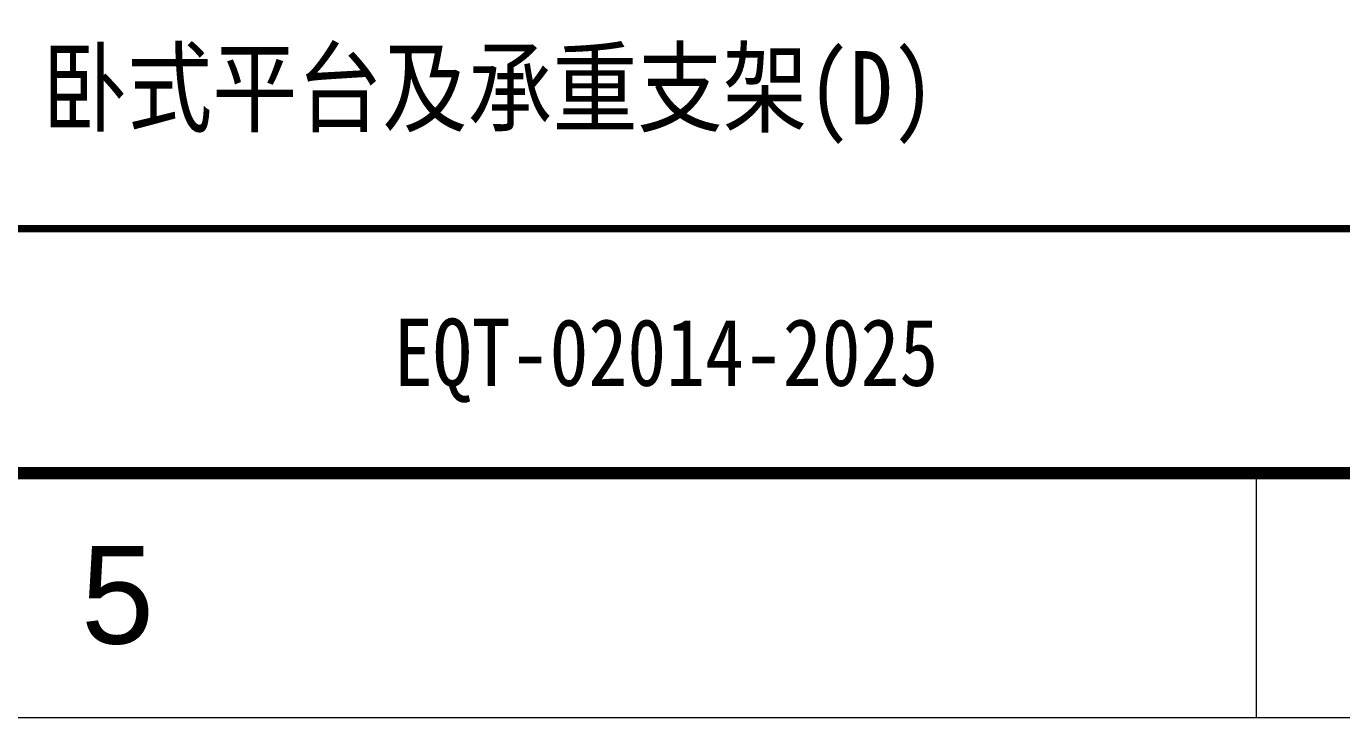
# Model space of a CAD drawing. Extents: x 148 to 221443, y -36682 to 6758.
# Drawn here: x 85917 to 86993, y -23167 to -22601 of the extents above; entities that cross this region are included whole.
import ezdxf
from ezdxf.enums import TextEntityAlignment as Align

# ---------------------------------------------------------------- set-up
doc = ezdxf.new("R2010")
doc.units = 0
doc.header["$LTSCALE"] = 10
doc.header["$MEASUREMENT"] = 0
doc.layers.add('2（细实线）', color=3, linetype='Continuous', lineweight=20)
doc.layers.add('图框层', color=7, linetype='Continuous', lineweight=15)
doc.styles.add('HZ', font='ROMS.SHX', dxfattribs={"width": 0.75, "bigfont": 'GBCBIG.SHX'})
doc.styles.add('tkhz2', font='')
doc.styles.get('tkhz2').set_extended_font_data('SimSun')

# ---------------------------------------------------------------- blocks, each defined once
blk = doc.blocks.new('a2')
blk.add_line((15801.92, 9706.742), (15801.92, 9716.742))
at = {"layer": '图框层', "ltscale": 10}
blk.add_lwpolyline([(15311.086, 10126.742), (15905.086, 10126.742), (15905.086, 9706.742), (15311.086, 9706.742)], close=True, dxfattribs=at)
at = {"layer": '图框层', "ltscale": 10, "const_width": 0.5}
blk.add_lwpolyline([(15336.086, 10116.742), (15895.086, 10116.742), (15895.086, 9716.742), (15336.086, 9716.742)], close=True, dxfattribs=at)
at = {"style": 'HZ'}
blk.add_text('5', height=4, dxfattribs=at).set_placement((15755.336, 9711.742), align=Align.MIDDLE)

msp = doc.modelspace()

# ---------------------------------------------------------------- linework, layer by layer
at = {"layer": '图框层', "const_width": 6}
msp.add_lwpolyline([(85186.5221, -22967.0521), (88786.5221, -22967.0521), (88786.5221, -22287.0521), (85186.5221, -22287.0521)], close=True, dxfattribs=at)
msp.add_lwpolyline([(85186.5221, -22767.0521), (88786.5221, -22767.0521)], dxfattribs=at)

# ---------------------------------------------------------------- block references
at = {"layer": '2（细实线）', "xscale": 20, "yscale": 20, "zscale": 20}
msp.add_blockref('a2', (-229115.2049, -217301.8951), dxfattribs=at)

# ---------------------------------------------------------------- texts
at = {"layer": '图框层', "style": 'tkhz2', "width": 0.85}
msp.add_text('EQT-02014-2025', height=55, dxfattribs=at).set_placement((86440.2823, -22895.5737), align=Align.CENTER)
msp.add_attdef('卧式平台及承重支架(D)', text='', height=60, dxfattribs=at).set_placement((86294.9635, -22681.6952), align=Align.CENTER)

doc.saveas('drawing.dxf')
